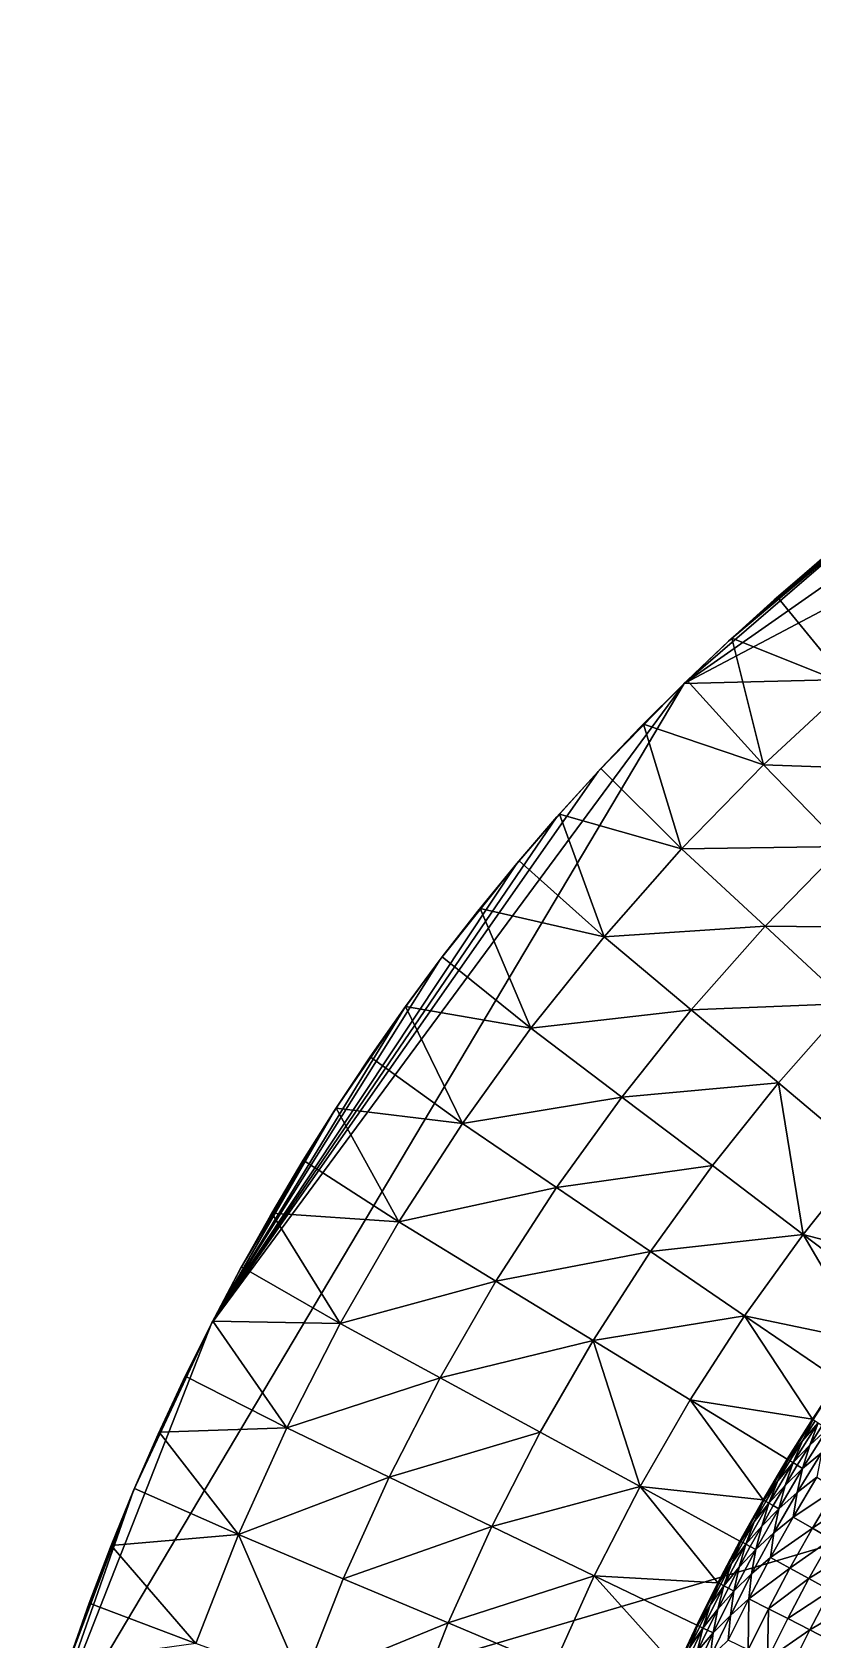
# Model space of a CAD drawing. Header units: millimetres. Extents: x -3250 to 5350, y -3250 to 3250.
# Drawn here: x -3129 to -2100, y 1065 to 3186 of the extents above; entities that cross this region are included whole.
import ezdxf

# ---------------------------------------------------------------- set-up
doc = ezdxf.new("R2010")
doc.units = ezdxf.units.MM
doc.header["$MEASUREMENT"] = 0
doc.layers.add('MESH_3D', color=2, linetype='CONTINUOUS')

msp = doc.modelspace()

# ---------------------------------------------------------------- linework, layer by layer
at = {"layer": 'MESH_3D'}
for points in [[(-644, 3185.6, 32500), (-1410.1, 2928.1, 32500), (-2269.3, 2326.6, 32500)], [(2150.5, 2436.8, 32500), (-644, 3185.6, 32500), (-2269.3, 2326.6, 32500)], [(-1410.1, 2928.1, 32500), (-1962.4, 2590.7, 32500), (-2269.3, 2326.6, 32500)], [(-1962.4, 2590.7, 32500), (-2210.6, 2382.4, 32500), (-2269.3, 2326.6, 32500)], [(-1962.4, 2590.7, 32500), (-2026.3, 2541, 32500), (-2210.6, 2382.4, 32500)], [(-2026.3, 2541, 32500), (-2150.5, 2436.8, 32500), (-2210.6, 2382.4, 32500)], [(-2026.3, 2541, 32500), (-2089.1, 2489.6, 32500), (-2150.5, 2436.8, 32500)], [(-2150.5, 2436.8, 32500), (-2089.1, 2489.6, 32500), (-2146.2, 2440.6, 25000)], [(-2051.2, 2324.3, 24800), (-2146.2, 2440.6, 25000), (-2084.5, 2493.4, 25000)], [(-2089.1, 2489.6, 32500), (-2084.5, 2493.4, 25000), (-2146.2, 2440.6, 25000)], [(-2051.2, 2324.3, 24800), (-2206.5, 2386.2, 25000), (-2146.2, 2440.6, 25000)], [(-2150.5, 2436.8, 32500), (-2146.2, 2440.6, 25000), (-2206.5, 2386.2, 25000)], [(2150.5, 2436.8, 32500), (-3128.5, 880.2, 32500), (-2326.6, -2269.3, 32500)], [(2150.5, 2436.8, 32500), (-2269.3, 2326.6, 32500), (-3128.5, 880.2, 32500)], [(2150.5, 2436.8, 32500), (-2326.6, -2269.3, 32500), (3105.6, 958, 32500)], [(-2210.6, 2382.4, 32500), (-2150.5, 2436.8, 32500), (-2206.5, 2386.2, 25000)], [(-2269.3, 2326.6, 32500), (-2210.6, 2382.4, 32500), (-2265.4, 2330.3, 25000)], [(-2164.5, 2219.2, 24800), (-2265.4, 2330.3, 25000), (-2206.5, 2386.2, 25000)], [(-2210.6, 2382.4, 32500), (-2206.5, 2386.2, 25000), (-2265.4, 2330.3, 25000)], [(-2164.5, 2219.2, 24800), (-2206.5, 2386.2, 25000), (-2051.2, 2324.3, 24800)], [(-2269.3, 2326.6, 32500), (-2892.1, 1482.7, 32500), (-3128.5, 880.2, 32500)], [(-2269.3, 2326.6, 32500), (-2382.4, 2210.6, 32500), (-2892.1, 1482.7, 32500)], [(-2269.3, 2326.6, 32500), (-2326.6, 2269.3, 32500), (-2382.4, 2210.6, 32500)], [(-2326.6, 2269.3, 32500), (-2269.3, 2326.6, 32500), (-2322.9, 2273, 25000)], [(-2164.5, 2219.2, 24800), (-2322.9, 2273, 25000), (-2265.4, 2330.3, 25000)], [(-2269.3, 2326.6, 32500), (-2265.4, 2330.3, 25000), (-2322.9, 2273, 25000)], [(-2164.5, 2219.2, 24800), (-2051.2, 2324.3, 24800), (-1952, 2211.9, 24600)], [(-2382.4, 2210.6, 32500), (-2326.6, 2269.3, 32500), (-2379, 2214.3, 25000)], [(-2272.5, 2108.5, 24800), (-2379, 2214.3, 25000), (-2322.9, 2273, 25000)], [(-2326.6, 2269.3, 32500), (-2322.9, 2273, 25000), (-2379, 2214.3, 25000)], [(-2272.5, 2108.5, 24800), (-2322.9, 2273, 25000), (-2164.5, 2219.2, 24800)], [(-2382.4, 2210.6, 32500), (-2436.8, 2150.5, 32500), (-2892.1, 1482.7, 32500)], [(-2436.8, 2150.5, 32500), (-2382.4, 2210.6, 32500), (-2433.6, 2154.1, 25000)], [(-2272.5, 2108.5, 24800), (-2433.6, 2154.1, 25000), (-2379, 2214.3, 25000)], [(-2382.4, 2210.6, 32500), (-2379, 2214.3, 25000), (-2433.6, 2154.1, 25000)], [(-2272.5, 2108.5, 24800), (-2164.5, 2219.2, 24800), (-2059.8, 2111.8, 24600)], [(-2164.5, 2219.2, 24800), (-1952, 2211.9, 24600), (-2059.8, 2111.8, 24600)], [(-2436.8, 2150.5, 32500), (-2489.6, 2089.1, 32500), (-2892.1, 1482.7, 32500)], [(-2489.6, 2089.1, 32500), (-2436.8, 2150.5, 32500), (-2486.6, 2092.7, 25000)], [(-2374.7, 1992.6, 24800), (-2486.6, 2092.7, 25000), (-2433.6, 2154.1, 25000)], [(-2436.8, 2150.5, 32500), (-2433.6, 2154.1, 25000), (-2486.6, 2092.7, 25000)], [(-2374.7, 1992.6, 24800), (-2433.6, 2154.1, 25000), (-2272.5, 2108.5, 24800)], [(-2374.7, 1992.6, 24800), (-2272.5, 2108.5, 24800), (-2162.5, 2006.5, 24600)], [(-2272.5, 2108.5, 24800), (-2059.8, 2111.8, 24600), (-2162.5, 2006.5, 24600)], [(-2162.5, 2006.5, 24600), (-2059.8, 2111.8, 24600), (-1955.1, 2004.4, 24400)], [(-2489.6, 2089.1, 32500), (-2590.7, 1962.4, 32500), (-2892.1, 1482.7, 32500)], [(-2489.6, 2089.1, 32500), (-2541, 2026.3, 32500), (-2590.7, 1962.4, 32500)], [(-2541, 2026.3, 32500), (-2489.6, 2089.1, 32500), (-2538.1, 2029.9, 25000)], [(-2374.7, 1992.6, 24800), (-2538.1, 2029.9, 25000), (-2486.6, 2092.7, 25000)], [(-2489.6, 2089.1, 32500), (-2486.6, 2092.7, 25000), (-2538.1, 2029.9, 25000)], [(-2590.7, 1962.4, 32500), (-2541, 2026.3, 32500), (-2588, 1965.9, 25000)], [(-2471.1, 1871.8, 24800), (-2588, 1965.9, 25000), (-2538.1, 2029.9, 25000)], [(-2541, 2026.3, 32500), (-2538.1, 2029.9, 25000), (-2588, 1965.9, 25000)], [(-2471.1, 1871.8, 24800), (-2538.1, 2029.9, 25000), (-2374.7, 1992.6, 24800)], [(-2374.7, 1992.6, 24800), (-2162.5, 2006.5, 24600), (-2259.8, 1896.2, 24600)], [(-2259.8, 1896.2, 24600), (-2162.5, 2006.5, 24600), (-2052.5, 1904.5, 24400)], [(-2162.5, 2006.5, 24600), (-1955.1, 2004.4, 24400), (-2052.5, 1904.5, 24400)], [(-2471.1, 1871.8, 24800), (-2374.7, 1992.6, 24800), (-2259.8, 1896.2, 24600)], [(-2590.7, 1962.4, 32500), (-2638.8, 1897.2, 32500), (-2892.1, 1482.7, 32500)], [(-2638.8, 1897.2, 32500), (-2590.7, 1962.4, 32500), (-2636.3, 1900.6, 25000)], [(-2471.1, 1871.8, 24800), (-2636.3, 1900.6, 25000), (-2588, 1965.9, 25000)], [(-2590.7, 1962.4, 32500), (-2588, 1965.9, 25000), (-2636.3, 1900.6, 25000)], [(-2638.8, 1897.2, 32500), (-2730.1, 1763.3, 32500), (-2892.1, 1482.7, 32500)], [(-2638.8, 1897.2, 32500), (-2685.3, 1830.8, 32500), (-2730.1, 1763.3, 32500)], [(-2685.3, 1830.8, 32500), (-2638.8, 1897.2, 32500), (-2683, 1834.1, 25000)], [(-2561.3, 1746.3, 24800), (-2683, 1834.1, 25000), (-2636.3, 1900.6, 25000)], [(-2638.8, 1897.2, 32500), (-2636.3, 1900.6, 25000), (-2683, 1834.1, 25000)], [(-2561.3, 1746.3, 24800), (-2636.3, 1900.6, 25000), (-2471.1, 1871.8, 24800)], [(-2471.1, 1871.8, 24800), (-2259.8, 1896.2, 24600), (-2351.5, 1781.2, 24600)], [(-2351.5, 1781.2, 24600), (-2259.8, 1896.2, 24600), (-2144.9, 1799.8, 24400)], [(-2259.8, 1896.2, 24600), (-2052.5, 1904.5, 24400), (-2144.9, 1799.8, 24400)], [(-2144.9, 1799.8, 24400), (-2052.5, 1904.5, 24400), (-2030, 1703.4, 24200)], [(-2561.3, 1746.3, 24800), (-2471.1, 1871.8, 24800), (-2351.5, 1781.2, 24600)], [(-2730.1, 1763.3, 32500), (-2685.3, 1830.8, 32500), (-2728, 1766.5, 25000)], [(-2561.3, 1746.3, 24800), (-2728, 1766.5, 25000), (-2683, 1834.1, 25000)], [(-2685.3, 1830.8, 32500), (-2683, 1834.1, 25000), (-2728, 1766.5, 25000)], [(-2561.3, 1746.3, 24800), (-2351.5, 1781.2, 24600), (-2437.4, 1661.8, 24600)], [(-2437.4, 1661.8, 24600), (-2351.5, 1781.2, 24600), (-2232, 1690.7, 24400)], [(-2351.5, 1781.2, 24600), (-2144.9, 1799.8, 24400), (-2232, 1690.7, 24400)], [(-2232, 1690.7, 24400), (-2144.9, 1799.8, 24400), (-2112.4, 1600.1, 24200)], [(-2144.9, 1799.8, 24400), (-2030, 1703.4, 24200), (-2112.4, 1600.1, 24200)], [(-2730.1, 1763.3, 32500), (-2854.2, 1554.3, 32500), (-2892.1, 1482.7, 32500)], [(-2730.1, 1763.3, 32500), (-2773.2, 1694.7, 32500), (-2854.2, 1554.3, 32500)], [(-2773.2, 1694.7, 32500), (-2730.1, 1763.3, 32500), (-2771.3, 1697.8, 25000)], [(-2645.2, 1616.4, 24800), (-2771.3, 1697.8, 25000), (-2728, 1766.5, 25000)], [(-2730.1, 1763.3, 32500), (-2728, 1766.5, 25000), (-2771.3, 1697.8, 25000)], [(-2645.2, 1616.4, 24800), (-2728, 1766.5, 25000), (-2561.3, 1746.3, 24800)], [(-2645.2, 1616.4, 24800), (-2561.3, 1746.3, 24800), (-2437.4, 1661.8, 24600)], [(-2645.2, 1616.4, 24800), (-2812.8, 1628.1, 25000), (-2771.3, 1697.8, 25000)], [(-2773.2, 1694.7, 32500), (-2771.3, 1697.8, 25000), (-2812.8, 1628.1, 25000)], [(-2112.4, 1600.1, 24200), (-2030, 1703.4, 24200), (-1954.6, 1558.7, 24000)], [(-2773.2, 1694.7, 32500), (-2814.6, 1625, 32500), (-2854.2, 1554.3, 32500)], [(-2814.6, 1625, 32500), (-2773.2, 1694.7, 32500), (-2812.8, 1628.1, 25000)], [(-2437.4, 1661.8, 24600), (-2232, 1690.7, 24400), (-2313.5, 1577.3, 24400)], [(-2313.5, 1577.3, 24400), (-2232, 1690.7, 24400), (-2112.4, 1600.1, 24200)], [(-2645.2, 1616.4, 24800), (-2437.4, 1661.8, 24600), (-2517.2, 1538.2, 24600)], [(-2517.2, 1538.2, 24600), (-2437.4, 1661.8, 24600), (-2313.5, 1577.3, 24400)], [(-2854.2, 1554.3, 32500), (-2814.6, 1625, 32500), (-2852.6, 1557.3, 25000)], [(-2722.5, 1482.6, 24800), (-2852.6, 1557.3, 25000), (-2812.8, 1628.1, 25000)], [(-2814.6, 1625, 32500), (-2812.8, 1628.1, 25000), (-2852.6, 1557.3, 25000)], [(-2722.5, 1482.6, 24800), (-2812.8, 1628.1, 25000), (-2645.2, 1616.4, 24800)], [(-2722.5, 1482.6, 24800), (-2645.2, 1616.4, 24800), (-2517.2, 1538.2, 24600)], [(-2313.5, 1577.3, 24400), (-2112.4, 1600.1, 24200), (-2189.5, 1492.8, 24200)], [(-2189.5, 1492.8, 24200), (-2112.4, 1600.1, 24200), (-2029.8, 1459.4, 24000)], [(-2112.4, 1600.1, 24200), (-1954.6, 1558.7, 24000), (-1992.8, 1509.5, 24000)], [(-2112.4, 1600.1, 24200), (-1992.8, 1509.5, 24000), (-2029.8, 1459.4, 24000)], [(-2517.2, 1538.2, 24600), (-2313.5, 1577.3, 24400), (-2389.2, 1460, 24400)], [(-2389.2, 1460, 24400), (-2313.5, 1577.3, 24400), (-2189.5, 1492.8, 24200)], [(-2892.1, 1482.7, 32500), (-2854.2, 1554.3, 32500), (-2890.6, 1485.5, 25000)], [(-2722.5, 1482.6, 24800), (-2890.6, 1485.5, 25000), (-2852.6, 1557.3, 25000)], [(-2854.2, 1554.3, 32500), (-2852.6, 1557.3, 25000), (-2890.6, 1485.5, 25000)], [(-2722.5, 1482.6, 24800), (-2517.2, 1538.2, 24600), (-2590.8, 1410.8, 24600)], [(-2590.8, 1410.8, 24600), (-2517.2, 1538.2, 24600), (-2389.2, 1460, 24400)], [(-2793, 1345, 24800), (-2926.8, 1412.9, 25000), (-2890.6, 1485.5, 25000)], [(-2892.1, 1482.7, 32500), (-2890.6, 1485.5, 25000), (-2926.8, 1412.9, 25000)], [(-2793, 1345, 24800), (-2890.6, 1485.5, 25000), (-2722.5, 1482.6, 24800)], [(-2389.2, 1460, 24400), (-2189.5, 1492.8, 24200), (-2261.2, 1381.8, 24200)], [(-2261.2, 1381.8, 24200), (-2189.5, 1492.8, 24200), (-2100.1, 1356.4, 24000)], [(-2189.5, 1492.8, 24200), (-2029.8, 1459.4, 24000), (-2065.6, 1408.3, 24000)], [(-2189.5, 1492.8, 24200), (-2065.6, 1408.3, 24000), (-2100.1, 1356.4, 24000)], [(-2892.1, 1482.7, 32500), (-2994.8, 1262.4, 32500), (-3128.5, 880.2, 32500)], [(-2892.1, 1482.7, 32500), (-2962.4, 1336.7, 32500), (-2994.8, 1262.4, 32500)], [(-2892.1, 1482.7, 32500), (-2928.1, 1410.1, 32500), (-2962.4, 1336.7, 32500)], [(-2928.1, 1410.1, 32500), (-2892.1, 1482.7, 32500), (-2926.8, 1412.9, 25000)], [(-2793, 1345, 24800), (-2722.5, 1482.6, 24800), (-2590.8, 1410.8, 24600)], [(-2590.8, 1410.8, 24600), (-2389.2, 1460, 24400), (-2459, 1339.1, 24400)], [(-2459, 1339.1, 24400), (-2389.2, 1460, 24400), (-2327.3, 1267.4, 24200)], [(-2389.2, 1460, 24400), (-2261.2, 1381.8, 24200), (-2327.3, 1267.4, 24200)], [(-2962.4, 1336.7, 32500), (-2928.1, 1410.1, 32500), (-2961.2, 1339.3, 25000)], [(-2793, 1345, 24800), (-2961.2, 1339.3, 25000), (-2926.8, 1412.9, 25000)], [(-2928.1, 1410.1, 32500), (-2926.8, 1412.9, 25000), (-2961.2, 1339.3, 25000)], [(-2793, 1345, 24800), (-2590.8, 1410.8, 24600), (-2657.9, 1280, 24600)], [(-2657.9, 1280, 24600), (-2590.8, 1410.8, 24600), (-2459, 1339.1, 24400)], [(-2099.1, 1355.7, -38.4), (-2100.1, 1356.4), (-2065.6, 1408.3)], [(-2100.1, 1356.4, 24000), (-2065.6, 1408.3), (-2100.1, 1356.4)], [(-2100.1, 1356.4, 24000), (-2065.6, 1408.3, 24000), (-2065.6, 1408.3)], [(-2327.3, 1267.4, 24200), (-2261.2, 1381.8, 24200), (-2165.1, 1250, 24000)], [(-2261.2, 1381.8, 24200), (-2100.1, 1356.4, 24000), (-2133.2, 1303.6, 24000)], [(-2261.2, 1381.8, 24200), (-2133.2, 1303.6, 24000), (-2165.1, 1250, 24000)], [(-2994.8, 1262.4, 32500), (-2962.4, 1336.7, 32500), (-2993.8, 1264.9, 25000)], [(-2856.6, 1204.1, 24800), (-2993.8, 1264.9, 25000), (-2961.2, 1339.3, 25000)], [(-2962.4, 1336.7, 32500), (-2961.2, 1339.3, 25000), (-2993.8, 1264.9, 25000)], [(-2856.6, 1204.1, 24800), (-2961.2, 1339.3, 25000), (-2793, 1345, 24800)], [(-2856.6, 1204.1, 24800), (-2793, 1345, 24800), (-2657.9, 1280, 24600)], [(-2657.9, 1280, 24600), (-2459, 1339.1, 24400), (-2522.7, 1214.9, 24400)], [(-2522.7, 1214.9, 24400), (-2459, 1339.1, 24400), (-2327.3, 1267.4, 24200)], [(-2132.2, 1303, -38.4), (-2133.2, 1303.6), (-2100.1, 1356.4)], [(-2100.1, 1356.4, 24000), (-2100.1, 1356.4), (-2133.2, 1303.6)], [(-2133.2, 1303.6, 24000), (-2100.1, 1356.4, 24000), (-2133.2, 1303.6)], [(-2132.2, 1303, -38.4), (-2100.1, 1356.4), (-2099.1, 1355.7, -38.4)], [(-2113.3, 1327.9, -71.9), (-2132.2, 1303, -38.4), (-2099.1, 1355.7, -38.4)], [(-2103.7, 1321.9, -138.7), (-2125.7, 1299, -105.2), (-2092.6, 1351.5, -105.2)], [(-2113.3, 1327.9, -71.9), (-2092.6, 1351.5, -105.2), (-2125.7, 1299, -105.2)], [(-2113.3, 1327.9, -71.9), (-2099.1, 1355.7, -38.4), (-2096.6, 1354.1, -71.9)], [(-2113.3, 1327.9, -71.9), (-2096.6, 1354.1, -71.9), (-2092.6, 1351.5, -105.2)], [(-2088.1, 1312, -205.3), (-2113, 1291.2, -171.9), (-2080.1, 1343.5, -171.9)], [(-2103.7, 1321.9, -138.7), (-2080.1, 1343.5, -171.9), (-2113, 1291.2, -171.9)], [(-2103.7, 1321.9, -138.7), (-2092.6, 1351.5, -105.2), (-2087.1, 1348, -138.7)], [(-2103.7, 1321.9, -138.7), (-2087.1, 1348, -138.7), (-2080.1, 1343.5, -171.9)], [(-2129.7, 1301.4, -71.9), (-2132.2, 1303, -38.4), (-2113.3, 1327.9, -71.9)], [(-2129.7, 1301.4, -71.9), (-2113.3, 1327.9, -71.9), (-2125.7, 1299, -105.2)], [(-2120, 1295.5, -138.7), (-2125.7, 1299, -105.2), (-2103.7, 1321.9, -138.7)], [(-2120, 1295.5, -138.7), (-2103.7, 1321.9, -138.7), (-2113, 1291.2, -171.9)], [(-2132.2, 1303, -38.4), (-2165.1, 1250), (-2133.2, 1303.6)], [(-2165.1, 1250, 24000), (-2133.2, 1303.6), (-2165.1, 1250)], [(-2165.1, 1250, 24000), (-2133.2, 1303.6, 24000), (-2133.2, 1303.6)], [(-2164, 1249.4, -38.4), (-2165.1, 1250), (-2132.2, 1303, -38.4)], [(-2145.8, 1274.8, -71.9), (-2164, 1249.4, -38.4), (-2132.2, 1303, -38.4)], [(-2136, 1269, -138.7), (-2157.4, 1245.6, -105.2), (-2125.7, 1299, -105.2)], [(-2145.8, 1274.8, -71.9), (-2125.7, 1299, -105.2), (-2157.4, 1245.6, -105.2)], [(-2145.8, 1274.8, -71.9), (-2132.2, 1303, -38.4), (-2129.7, 1301.4, -71.9)], [(-2145.8, 1274.8, -71.9), (-2129.7, 1301.4, -71.9), (-2125.7, 1299, -105.2)], [(-2136, 1269, -138.7), (-2125.7, 1299, -105.2), (-2120, 1295.5, -138.7)], [(-2136, 1269, -138.7), (-2120, 1295.5, -138.7), (-2113, 1291.2, -171.9)], [(-2120.1, 1259.6, -205.3), (-2088.1, 1312, -205.3), (-2094.2, 1279.7, -238.1)], [(-2120.1, 1259.6, -205.3), (-2113, 1291.2, -171.9), (-2088.1, 1312, -205.3)], [(-2856.6, 1204.1, 24800), (-2657.9, 1280, 24600), (-2718.4, 1145.9, 24600)], [(-2718.4, 1145.9, 24600), (-2657.9, 1280, 24600), (-2522.7, 1214.9, 24400)], [(-2161.5, 1247.9, -71.9), (-2164, 1249.4, -38.4), (-2145.8, 1274.8, -71.9)], [(-2161.5, 1247.9, -71.9), (-2145.8, 1274.8, -71.9), (-2157.4, 1245.6, -105.2)], [(-2120.1, 1259.6, -205.3), (-2144.5, 1238.1, -171.9), (-2113, 1291.2, -171.9)], [(-2136, 1269, -138.7), (-2113, 1291.2, -171.9), (-2144.5, 1238.1, -171.9)], [(-2125.4, 1227.1, -238.1), (-2094.2, 1279.7, -238.1), (-2069.3, 1264.5, -303.8)], [(-2120.1, 1259.6, -205.3), (-2094.2, 1279.7, -238.1), (-2125.4, 1227.1, -238.1)], [(-2994.8, 1262.4, 32500), (-3080.8, 1035.1, 32500), (-3128.5, 880.2, 32500)], [(-2994.8, 1262.4, 32500), (-3025.3, 1187.4, 32500), (-3080.8, 1035.1, 32500)], [(-3025.3, 1187.4, 32500), (-2994.8, 1262.4, 32500), (-3024.4, 1189.7, 25000)], [(-2856.6, 1204.1, 24800), (-3024.4, 1189.7, 25000), (-2993.8, 1264.9, 25000)], [(-2994.8, 1262.4, 32500), (-2993.8, 1264.9, 25000), (-3024.4, 1189.7, 25000)], [(-2522.7, 1214.9, 24400), (-2327.3, 1267.4, 24200), (-2387.6, 1149.8, 24200)], [(-2387.6, 1149.8, 24200), (-2327.3, 1267.4, 24200), (-2224.7, 1140.5, 24000)], [(-2327.3, 1267.4, 24200), (-2165.1, 1250, 24000), (-2195.6, 1195.6, 24000)], [(-2327.3, 1267.4, 24200), (-2195.6, 1195.6, 24000), (-2224.7, 1140.5, 24000)], [(-2151.7, 1242.3, -138.7), (-2157.4, 1245.6, -105.2), (-2136, 1269, -138.7)], [(-2151.7, 1242.3, -138.7), (-2136, 1269, -138.7), (-2144.5, 1238.1, -171.9)], [(-2150.9, 1206.3, -205.3), (-2120.1, 1259.6, -205.3), (-2125.4, 1227.1, -238.1)], [(-2150.9, 1206.3, -205.3), (-2144.5, 1238.1, -171.9), (-2120.1, 1259.6, -205.3)], [(-2125.4, 1227.1, -238.1), (-2069.3, 1264.5, -303.8), (-2100.1, 1212.5, -303.8)], [(-2100.1, 1212.5, -303.8), (-2069.3, 1264.5, -303.8), (-2045, 1249.7, -355.7)], [(-2194.5, 1195.1, -38.4), (-2195.6, 1195.6), (-2165.1, 1250)], [(-2195.6, 1195.6, 24000), (-2165.1, 1250), (-2195.6, 1195.6)], [(-2195.6, 1195.6, 24000), (-2165.1, 1250, 24000), (-2165.1, 1250)], [(-2194.5, 1195.1, -38.4), (-2165.1, 1250), (-2164, 1249.4, -38.4)], [(-2176.9, 1220.9, -71.9), (-2194.5, 1195.1, -38.4), (-2164, 1249.4, -38.4)], [(-2167, 1215.4, -138.7), (-2187.8, 1191.4, -105.2), (-2157.4, 1245.6, -105.2)], [(-2176.9, 1220.9, -71.9), (-2157.4, 1245.6, -105.2), (-2187.8, 1191.4, -105.2)], [(-2176.9, 1220.9, -71.9), (-2164, 1249.4, -38.4), (-2161.5, 1247.9, -71.9)], [(-2176.9, 1220.9, -71.9), (-2161.5, 1247.9, -71.9), (-2157.4, 1245.6, -105.2)], [(-2150.9, 1206.3, -205.3), (-2174.7, 1184.3, -171.9), (-2144.5, 1238.1, -171.9)], [(-2167, 1215.4, -138.7), (-2144.5, 1238.1, -171.9), (-2174.7, 1184.3, -171.9)], [(-2167, 1215.4, -138.7), (-2157.4, 1245.6, -105.2), (-2151.7, 1242.3, -138.7)], [(-2167, 1215.4, -138.7), (-2151.7, 1242.3, -138.7), (-2144.5, 1238.1, -171.9)], [(-2100.1, 1212.5, -303.8), (-2045, 1249.7, -355.7), (-2075.5, 1198.3, -355.7)], [(-2718.4, 1145.9, 24600), (-2522.7, 1214.9, 24400), (-2580.1, 1087.6, 24400)], [(-2580.1, 1087.6, 24400), (-2522.7, 1214.9, 24400), (-2387.6, 1149.8, 24200)], [(-2191.9, 1193.7, -71.9), (-2194.5, 1195.1, -38.4), (-2176.9, 1220.9, -71.9)], [(-2191.9, 1193.7, -71.9), (-2176.9, 1220.9, -71.9), (-2187.8, 1191.4, -105.2)], [(-2182, 1188.2, -138.7), (-2187.8, 1191.4, -105.2), (-2167, 1215.4, -138.7)], [(-2182, 1188.2, -138.7), (-2167, 1215.4, -138.7), (-2174.7, 1184.3, -171.9)], [(-2155.4, 1173.7, -238.1), (-2125.4, 1227.1, -238.1), (-2100.1, 1212.5, -303.8)], [(-2150.9, 1206.3, -205.3), (-2125.4, 1227.1, -238.1), (-2155.4, 1173.7, -238.1)], [(-2155.4, 1173.7, -238.1), (-2100.1, 1212.5, -303.8), (-2129.7, 1159.8, -303.8)], [(-2129.7, 1159.8, -303.8), (-2100.1, 1212.5, -303.8), (-2075.5, 1198.3, -355.7)], [(-3025.3, 1187.4, 32500), (-3054, 1111.6, 32500), (-3080.8, 1035.1, 32500)], [(-3054, 1111.6, 32500), (-3025.3, 1187.4, 32500), (-3053.2, 1113.8, 25000)], [(-2913, 1060.3, 24800), (-3053.2, 1113.8, 25000), (-3024.4, 1189.7, 25000)], [(-3025.3, 1187.4, 32500), (-3024.4, 1189.7, 25000), (-3053.2, 1113.8, 25000)], [(-2913, 1060.3, 24800), (-3024.4, 1189.7, 25000), (-2856.6, 1204.1, 24800)], [(-2913, 1060.3, 24800), (-2856.6, 1204.1, 24800), (-2772.1, 1009, 24600)], [(-2856.6, 1204.1, 24800), (-2718.4, 1145.9, 24600), (-2772.1, 1009, 24600)], [(-2223.6, 1140, -38.4), (-2224.7, 1140.5), (-2195.6, 1195.6)], [(-2224.7, 1140.5, 24000), (-2195.6, 1195.6), (-2224.7, 1140.5)], [(-2224.7, 1140.5, 24000), (-2195.6, 1195.6, 24000), (-2195.6, 1195.6)], [(-2223.6, 1140, -38.4), (-2195.6, 1195.6), (-2194.5, 1195.1, -38.4)], [(-2206.6, 1166.2, -71.9), (-2223.6, 1140, -38.4), (-2194.5, 1195.1, -38.4)], [(-2196.6, 1161, -138.7), (-2216.8, 1136.5, -105.2), (-2187.8, 1191.4, -105.2)], [(-2206.6, 1166.2, -71.9), (-2187.8, 1191.4, -105.2), (-2216.8, 1136.5, -105.2)], [(-2206.6, 1166.2, -71.9), (-2194.5, 1195.1, -38.4), (-2191.9, 1193.7, -71.9)], [(-2206.6, 1166.2, -71.9), (-2191.9, 1193.7, -71.9), (-2187.8, 1191.4, -105.2)], [(-2196.6, 1161, -138.7), (-2187.8, 1191.4, -105.2), (-2182, 1188.2, -138.7)], [(-2196.6, 1161, -138.7), (-2182, 1188.2, -138.7), (-2174.7, 1184.3, -171.9)], [(-2180.3, 1152.3, -205.3), (-2174.7, 1184.3, -171.9), (-2150.9, 1206.3, -205.3)], [(-2180.3, 1152.3, -205.3), (-2150.9, 1206.3, -205.3), (-2155.4, 1173.7, -238.1)], [(-2129.7, 1159.8, -303.8), (-2075.5, 1198.3, -355.7), (-2104.8, 1146.2, -355.7)], [(-2104.8, 1146.2, -355.7), (-2075.5, 1198.3, -355.7), (-2047.2, 1182, -406.8)], [(-2221, 1138.6, -71.9), (-2223.6, 1140, -38.4), (-2206.6, 1166.2, -71.9)], [(-2221, 1138.6, -71.9), (-2206.6, 1166.2, -71.9), (-2216.8, 1136.5, -105.2)], [(-2180.3, 1152.3, -205.3), (-2203.6, 1129.7, -171.9), (-2174.7, 1184.3, -171.9)], [(-2196.6, 1161, -138.7), (-2174.7, 1184.3, -171.9), (-2203.6, 1129.7, -171.9)], [(-2183.9, 1119.6, -238.1), (-2155.4, 1173.7, -238.1), (-2129.7, 1159.8, -303.8)], [(-2180.3, 1152.3, -205.3), (-2155.4, 1173.7, -238.1), (-2183.9, 1119.6, -238.1)], [(-2104.8, 1146.2, -355.7), (-2047.2, 1182, -406.8), (-2076.1, 1130.6, -406.8)], [(-2772.1, 1009, 24600), (-2718.4, 1145.9, 24600), (-2580.1, 1087.6, 24400)], [(-2580.1, 1087.6, 24400), (-2387.6, 1149.8, 24200), (-2441.9, 1029.4, 24200)], [(-2441.9, 1029.4, 24200), (-2387.6, 1149.8, 24200), (-2278.8, 1028.2, 24000)], [(-2387.6, 1149.8, 24200), (-2224.7, 1140.5, 24000), (-2252.4, 1084.7, 24000)], [(-2387.6, 1149.8, 24200), (-2252.4, 1084.7, 24000), (-2278.8, 1028.2, 24000)], [(-2210.9, 1133.5, -138.7), (-2216.8, 1136.5, -105.2), (-2196.6, 1161, -138.7)], [(-2210.9, 1133.5, -138.7), (-2196.6, 1161, -138.7), (-2203.6, 1129.7, -171.9)], [(-2208.3, 1097.6, -205.3), (-2180.3, 1152.3, -205.3), (-2183.9, 1119.6, -238.1)], [(-2208.3, 1097.6, -205.3), (-2203.6, 1129.7, -171.9), (-2180.3, 1152.3, -205.3)], [(-2183.9, 1119.6, -238.1), (-2129.7, 1159.8, -303.8), (-2158, 1106.3, -303.8)], [(-2158, 1106.3, -303.8), (-2129.7, 1159.8, -303.8), (-2104.8, 1146.2, -355.7)], [(-2158, 1106.3, -303.8), (-2104.8, 1146.2, -355.7), (-2132.7, 1093.4, -355.7)], [(-2132.7, 1093.4, -355.7), (-2104.8, 1146.2, -355.7), (-2076.1, 1130.6, -406.8)], [(-2251.4, 1084.2, -38.4), (-2252.4, 1084.7), (-2224.7, 1140.5)], [(-2224.7, 1140.5, 24000), (-2224.7, 1140.5), (-2252.4, 1084.7)], [(-2252.4, 1084.7, 24000), (-2224.7, 1140.5, 24000), (-2252.4, 1084.7)], [(-2251.4, 1084.2, -38.4), (-2224.7, 1140.5), (-2223.6, 1140, -38.4)], [(-2235, 1110.9, -71.9), (-2251.4, 1084.2, -38.4), (-2223.6, 1140, -38.4)], [(-2224.9, 1105.8, -138.7), (-2244.4, 1080.9, -105.2), (-2216.8, 1136.5, -105.2)], [(-2235, 1110.9, -71.9), (-2216.8, 1136.5, -105.2), (-2244.4, 1080.9, -105.2)], [(-2235, 1110.9, -71.9), (-2223.6, 1140, -38.4), (-2221, 1138.6, -71.9)], [(-2235, 1110.9, -71.9), (-2221, 1138.6, -71.9), (-2216.8, 1136.5, -105.2)], [(-2208.3, 1097.6, -205.3), (-2231, 1074.4, -171.9), (-2203.6, 1129.7, -171.9)], [(-2224.9, 1105.8, -138.7), (-2203.6, 1129.7, -171.9), (-2231, 1074.4, -171.9)], [(-2224.9, 1105.8, -138.7), (-2216.8, 1136.5, -105.2), (-2210.9, 1133.5, -138.7)], [(-2224.9, 1105.8, -138.7), (-2210.9, 1133.5, -138.7), (-2203.6, 1129.7, -171.9)], [(-2132.7, 1093.4, -355.7), (-2076.1, 1130.6, -406.8), (-2103.6, 1078.4, -406.8)], [(-2103.6, 1078.4, -406.8), (-2076.1, 1130.6, -406.8), (-2044.4, 1113.3, -455.7)], [(-3080.8, 1035.1, 32500), (-3054, 1111.6, 32500), (-3080.1, 1037.2, 25000)], [(-2913, 1060.3, 24800), (-3080.1, 1037.2, 25000), (-3053.2, 1113.8, 25000)], [(-3054, 1111.6, 32500), (-3053.2, 1113.8, 25000), (-3080.1, 1037.2, 25000)], [(-2248.7, 1082.9, -71.9), (-2251.4, 1084.2, -38.4), (-2235, 1110.9, -71.9)], [(-2248.7, 1082.9, -71.9), (-2235, 1110.9, -71.9), (-2244.4, 1080.9, -105.2)], [(-2238.5, 1078, -138.7), (-2244.4, 1080.9, -105.2), (-2224.9, 1105.8, -138.7)], [(-2238.5, 1078, -138.7), (-2224.9, 1105.8, -138.7), (-2231, 1074.4, -171.9)], [(-2211.2, 1064.8, -238.1), (-2183.9, 1119.6, -238.1), (-2184.9, 1052.2, -303.8)], [(-2208.3, 1097.6, -205.3), (-2183.9, 1119.6, -238.1), (-2211.2, 1064.8, -238.1)], [(-2183.9, 1119.6, -238.1), (-2158, 1106.3, -303.8), (-2184.9, 1052.2, -303.8)], [(-2184.9, 1052.2, -303.8), (-2158, 1106.3, -303.8), (-2159.3, 1039.9, -355.7)], [(-2158, 1106.3, -303.8), (-2132.7, 1093.4, -355.7), (-2159.3, 1039.9, -355.7)], [(-2103.6, 1078.4, -406.8), (-2044.4, 1113.3, -455.7), (-2071.6, 1062, -455.7)], [(-2772.1, 1009, 24600), (-2580.1, 1087.6, 24400), (-2631.1, 957.7, 24400)], [(-2631.1, 957.7, 24400), (-2580.1, 1087.6, 24400), (-2441.9, 1029.4, 24200)], [(-2277.7, 1027.7, -38.4), (-2278.8, 1028.2), (-2252.4, 1084.7)], [(-2278.8, 1028.2, 24000), (-2252.4, 1084.7), (-2278.8, 1028.2)], [(-2278.8, 1028.2, 24000), (-2252.4, 1084.7, 24000), (-2252.4, 1084.7)], [(-2277.7, 1027.7, -38.4), (-2252.4, 1084.7), (-2251.4, 1084.2, -38.4)], [(-2262, 1054.8, -71.9), (-2277.7, 1027.7, -38.4), (-2251.4, 1084.2, -38.4)], [(-2262, 1054.8, -71.9), (-2251.4, 1084.2, -38.4), (-2248.7, 1082.9, -71.9)], [(-2262, 1054.8, -71.9), (-2248.7, 1082.9, -71.9), (-2244.4, 1080.9, -105.2)], [(-2235, 1042.2, -205.3), (-2208.3, 1097.6, -205.3), (-2211.2, 1064.8, -238.1)], [(-2235, 1042.2, -205.3), (-2231, 1074.4, -171.9), (-2208.3, 1097.6, -205.3)], [(-2159.3, 1039.9, -355.7), (-2132.7, 1093.4, -355.7), (-2103.6, 1078.4, -406.8)], [(-2251.8, 1050, -138.7), (-2270.7, 1024.6, -105.2), (-2244.4, 1080.9, -105.2)], [(-2262, 1054.8, -71.9), (-2244.4, 1080.9, -105.2), (-2270.7, 1024.6, -105.2)], [(-2235, 1042.2, -205.3), (-2257.1, 1018.5, -171.9), (-2231, 1074.4, -171.9)], [(-2251.8, 1050, -138.7), (-2231, 1074.4, -171.9), (-2257.1, 1018.5, -171.9)], [(-2251.8, 1050, -138.7), (-2244.4, 1080.9, -105.2), (-2238.5, 1078, -138.7)], [(-2251.8, 1050, -138.7), (-2238.5, 1078, -138.7), (-2231, 1074.4, -171.9)], [(-2159.3, 1039.9, -355.7), (-2103.6, 1078.4, -406.8), (-2129.8, 1025.7, -406.8)], [(-2129.8, 1025.7, -406.8), (-2103.6, 1078.4, -406.8), (-2071.6, 1062, -455.7)]]:
    msp.add_3dface(points, dxfattribs=at)

doc.saveas('drawing.dxf')
